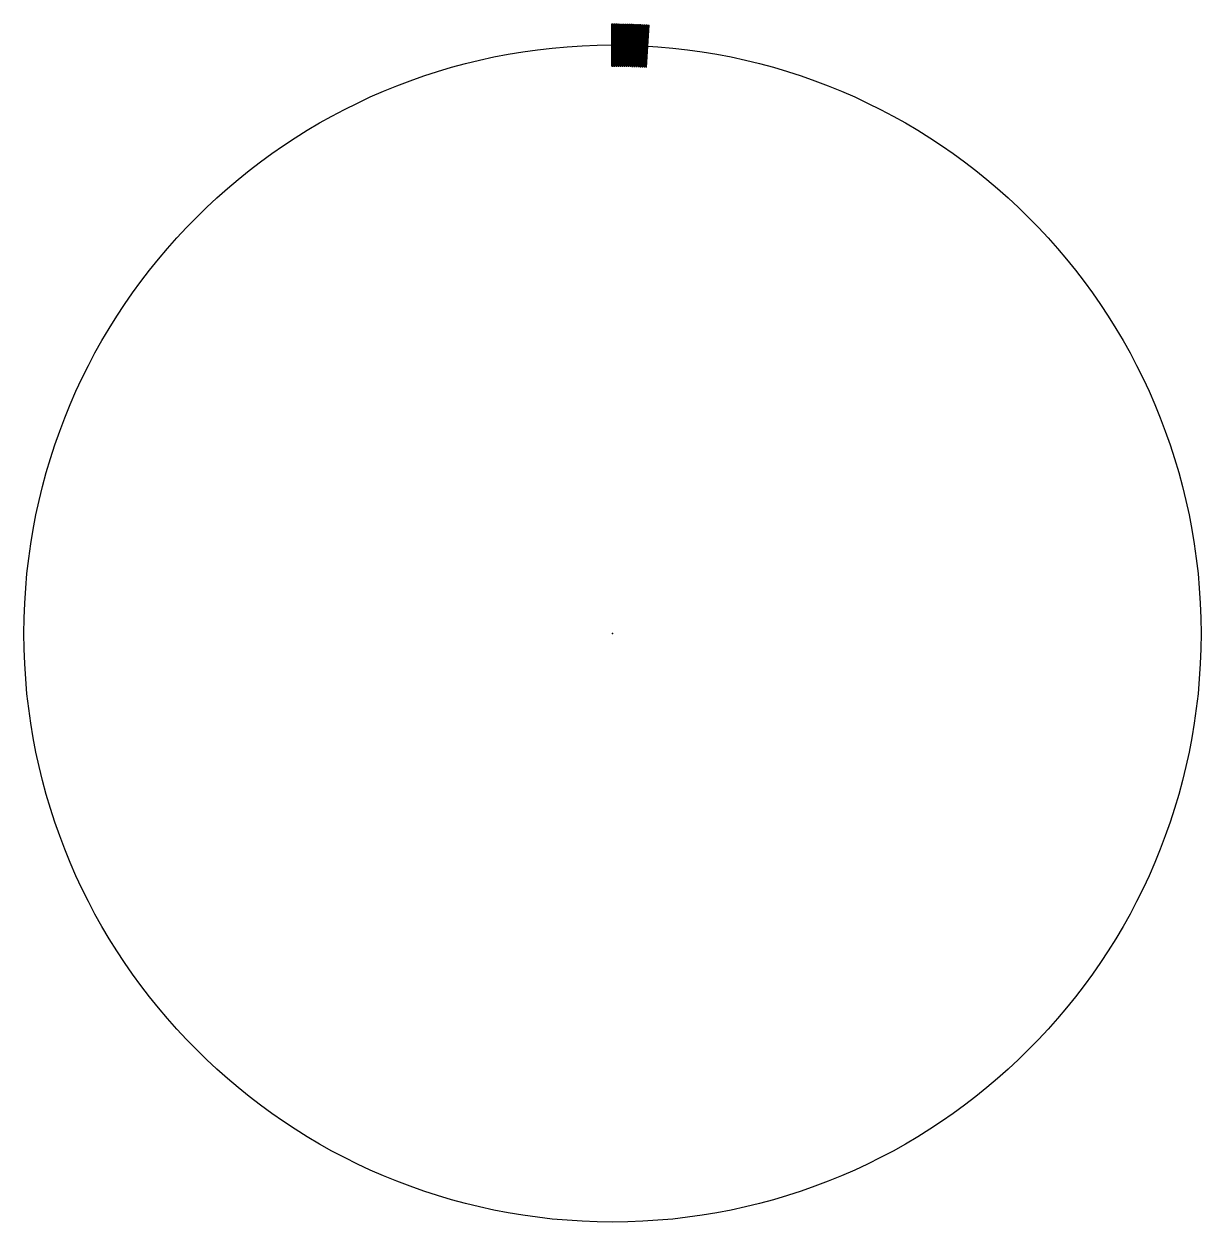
# Model space of a CAD drawing. Header units: millimetres. Extents: x -36.4 to 36.4, y -36.4 to 37.7.
import ezdxf

# ---------------------------------------------------------------- set-up
doc = ezdxf.new("R2010")
doc.units = ezdxf.units.MM
doc.header["$PDSIZE"] = -1

msp = doc.modelspace()

# ---------------------------------------------------------------- linework, layer by layer
at = {"color": 7, "linetype": 'Continuous'}
for p, q in [((-0.033, 37.683), (0.033, 37.683)), ((-0.031, 35.083), (-0.033, 37.683)), ((0.031, 35.083), (0.033, 37.683)), ((0.092, 35.083), (0.099, 37.683)), ((0.099, 37.683), (0.164, 37.682)), ((0.153, 35.082), (0.164, 37.682)), ((0.214, 35.082), (0.23, 37.682)), ((0.23, 37.682), (0.296, 37.682)), ((0.276, 35.082), (0.296, 37.682)), ((0.337, 35.081), (0.362, 37.681)), ((0.362, 37.681), (0.427, 37.68)), ((0.398, 35.081), (0.427, 37.68)), ((0.459, 35.08), (0.493, 37.68)), ((0.493, 37.68), (0.559, 37.679)), ((0.52, 35.079), (0.559, 37.679)), ((0.582, 35.078), (0.625, 37.678)), ((0.625, 37.678), (0.691, 37.676)), ((0.643, 35.077), (0.691, 37.676)), ((0.704, 35.076), (0.756, 37.675)), ((0.756, 37.675), (0.822, 37.674)), ((0.765, 35.074), (0.822, 37.674)), ((0.827, 35.073), (0.888, 37.672)), ((0.888, 37.672), (0.954, 37.671)), ((0.888, 35.072), (0.954, 37.671)), ((0.949, 35.07), (1.019, 37.669)), ((1.01, 35.068), (1.085, 37.667)), ((1.019, 37.669), (1.085, 37.667)), ((1.071, 35.066), (1.151, 37.665)), ((1.133, 35.065), (1.217, 37.663)), ((1.151, 37.665), (1.217, 37.663)), ((1.194, 35.063), (1.282, 37.661)), ((1.255, 35.06), (1.348, 37.659)), ((1.282, 37.661), (1.348, 37.659)), ((1.316, 35.058), (1.414, 37.656)), ((1.377, 35.056), (1.479, 37.654)), ((1.414, 37.656), (1.479, 37.654)), ((1.439, 35.053), (1.545, 37.651)), ((1.5, 35.051), (1.611, 37.648)), ((1.545, 37.651), (1.611, 37.648)), ((1.561, 35.048), (1.677, 37.646)), ((1.622, 35.045), (1.742, 37.643)), ((1.677, 37.646), (1.742, 37.643)), ((1.683, 35.042), (1.808, 37.639)), ((1.744, 35.039), (1.874, 37.636)), ((1.806, 35.036), (1.939, 37.633)), ((1.808, 37.639), (1.874, 37.636)), ((1.867, 35.033), (2.005, 37.629)), ((1.928, 35.03), (2.071, 37.626)), ((1.939, 37.633), (2.005, 37.629)), ((1.989, 35.026), (2.136, 37.622)), ((2.05, 35.023), (2.202, 37.618)), ((2.071, 37.626), (2.136, 37.622)), ((2.111, 35.019), (2.268, 37.615)), ((2.202, 37.618), (2.268, 37.615)), ((0.032, 36.382), (0.095, 36.383)), ((-0.031, 35.083), (0.031, 35.083)), ((0.092, 35.083), (0.153, 35.082)), ((0.214, 35.082), (0.276, 35.082)), ((0.337, 35.081), (0.398, 35.081)), ((0.459, 35.08), (0.52, 35.079)), ((0.582, 35.078), (0.643, 35.077)), ((0.704, 35.076), (0.765, 35.074)), ((0.827, 35.073), (0.888, 35.072)), ((0.949, 35.07), (1.01, 35.068)), ((1.071, 35.066), (1.133, 35.065)), ((1.194, 35.063), (1.255, 35.06)), ((1.316, 35.058), (1.377, 35.056)), ((1.439, 35.053), (1.5, 35.051)), ((1.561, 35.048), (1.622, 35.045)), ((1.683, 35.042), (1.744, 35.039)), ((1.806, 35.036), (1.867, 35.033)), ((1.928, 35.03), (1.989, 35.026)), ((2.05, 35.023), (2.111, 35.019))]:
    msp.add_line(p, q, dxfattribs=at)
msp.add_circle((0, 0), 36.383, dxfattribs=at)
for p in [(0, 36.383), (0, 36.383), (0.127, 36.383), (0.127, 36.383), (0.254, 36.382), (0.254, 36.382), (0.381, 36.381), (0.381, 36.381), (0.508, 36.379), (0.508, 36.379), (0.635, 36.377), (0.635, 36.377), (0.762, 36.375), (0.762, 36.375), (0.889, 36.372), (0.889, 36.372), (1.016, 36.369), (1.016, 36.369), (1.143, 36.365), (1.143, 36.365), (1.27, 36.361), (1.27, 36.361), (1.397, 36.356), (1.397, 36.356), (1.524, 36.351), (1.524, 36.351), (1.65, 36.345), (1.65, 36.345), (1.777, 36.339), (1.777, 36.339), (1.904, 36.333), (1.904, 36.333), (2.031, 36.326), (2.031, 36.326), (2.158, 36.319), (2.158, 36.319), (0, 0), (0, 0), (0, 0), (0, 0)]:
    msp.add_point(p, dxfattribs=at)

doc.saveas('drawing.dxf')
